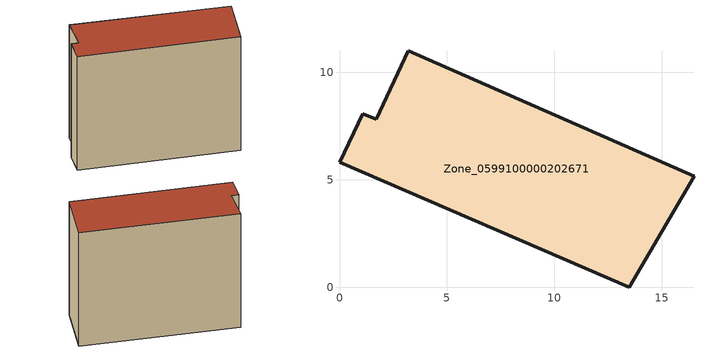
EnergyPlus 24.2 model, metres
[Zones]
Zone_0599100000202671
 floor ground (C_G): 13.49,0 0,5.82 1.08,8.07 1.71,7.82 3.19,11.01 16.49,5.16 z0
 wall outside (C_F): 1.71,7.82 1.08,8.07 0,5.82 13.49,0 16.49,5.16 3.19,11.01 1.71,7.82 z0:11.08
 roof outside (C_R): 16.49,5.16 3.19,11.01 1.71,7.82 1.08,8.07 0,5.82 13.49,0 z11.08
[BUILDING]
Pand.0599100000202671: North Axis=0; Terrain=City; Loads Convergence Tolerance Value=0.04; Temperature Convergence Tolerance Value=0.4; Solar Distribution=FullExterior; Maximum Number of Warmup Days=25; Minimum Number of Warmup Days=1
[Site:Location]
Rotterdam.The.Hague.AP_ZH_NLD Design_Conditions: Latitude=51.96; Longitude=4.45; Time Zone=1; Elevation=-4.5
[SITE:GROUNDTEMPERATURE:BUILDINGSURFACE]
18, 18, 18, 18, 18, 18, 18, 18, 18, 18, 18, 18
[MATERIAL] Thermal Absorptance=0.9; Solar Absorptance=0.7; Visible Absorptance=0.7
Name | Roughness | Thickness | Conductivity | Density | Specific Heat
G.TI.1946 | MediumSmooth | 0.15 | 1 | 540 | 1210
F.TI.1946 | Rough | 0.3 | 0.857143 | 1920 | 840
R.TI.1946 | MediumRough | 0.2 | 0.1 | 1500 | 1000
[CONSTRUCTION]
C_G: G.TI.1946
C_F: F.TI.1946
C_R: R.TI.1946
[ZONE]
Zone_0599100000202671: Type=1; Multiplier=1; Ceiling Height=Autocalculate; Volume=Autocalculate; Floor Area=autocalculate; Part of Total Floor Area=Yes
[ZONEINFILTRATION:DESIGNFLOWRATE]
Infil_Zone_0599100000202671: Zone or ZoneList or Space or SpaceList=Zone_0599100000202671; Schedule=AlwaysOn; Design Flow Rate Calculation Method=Flow/Area; Flow Rate per Floor Area=0.003; Constant Term Coefficient=1; Temperature Term Coefficient=0; Velocity Term Coefficient=0; Velocity Squared Term Coefficient=0
[HVACTEMPLATE:ZONE:IDEALLOADSAIRSYSTEM]
Zone_0599100000202671: Maximum Heating Supply Air Temperature=50; Minimum Cooling Supply Air Temperature=13; Maximum Heating Supply Air Humidity Ratio=0.0156; Minimum Cooling Supply Air Humidity Ratio=0.0077; Heating Limit=NoLimit; Cooling Limit=NoLimit; Dehumidification Control Type=ConstantSensibleHeatRatio; Cooling Sensible Heat Ratio=0.7; Dehumidification Setpoint=60; Humidification Control Type=None; Humidification Setpoint=30; Outdoor Air Method=None; Outdoor Air Flow Rate per Person=0.00944; Outdoor Air Flow Rate per Zone Floor Area=0; Outdoor Air Flow Rate per Zone=0; Demand Controlled Ventilation Type=None; Outdoor Air Economizer Type=NoEconomizer; Heat Recovery Type=None; Sensible Heat Recovery Effectiveness=0.7; Latent Heat Recovery Effectiveness=0.65
[ZONECONTROL:THERMOSTAT]
ThermostatControl_Zone_0599100000202671: Zone or ZoneList=Zone_0599100000202671; Control Type Schedule=DualSetpointControlType; Control 1=Thermostat_Zone_0599100000202671; Temperature Difference Between Cutout And Setpoint=0
[THERMOSTATSETPOINT:DUALSETPOINT]
Thermostat_Zone_0599100000202671: Heating Setpoint Temperature Schedule=HeatingSetpoint_Zone_0599100000202671; Cooling Setpoint Temperature Schedule=CoolingSetpoint_Zone_0599100000202671
[SCHEDULE:COMPACT]
HeatingSetpoint_Zone_0599100000202671: Through: 12/31, For: AllDays, Until: 24:00, 21
CoolingSetpoint_Zone_0599100000202671: Through: 12/31, For: AllDays, Until: 24:00, 24
DualSetpointControlType: Through: 12/31, For: AllDays, Until: 24:00, 4
AlwaysOn: Through: 12/31, For: AllDays, Until: 24:00, 1
